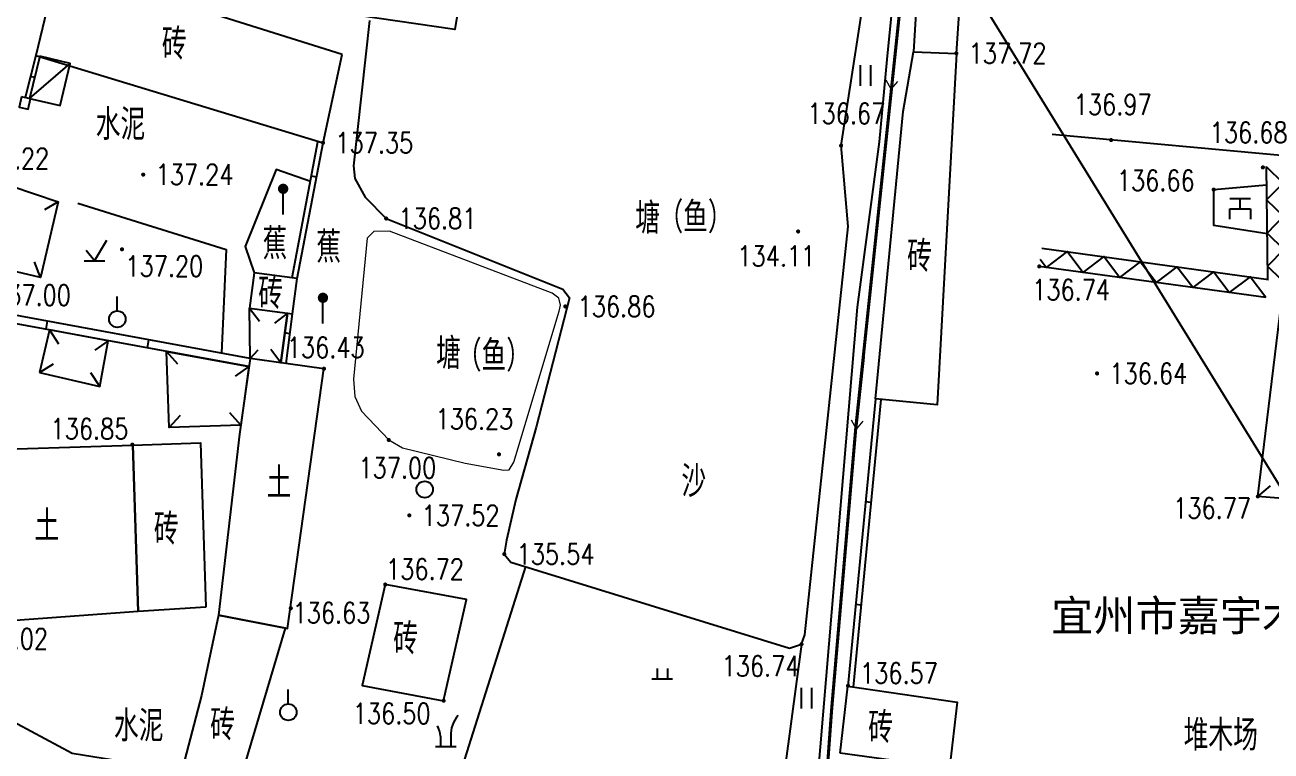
# Model space of a CAD drawing. Extents: x 529262 to 576451, y 2694391 to 2717535.
# Drawn here: x 563896.9 to 563957.3, y 2711364.9 to 2711400.1 of the extents above; entities that cross this region are included whole.
import ezdxf
from ezdxf.enums import TextEntityAlignment as Align

# ---------------------------------------------------------------- set-up
doc = ezdxf.new("R2010")
doc.units = 0
for name, color, linetype in [('DLDW', 8, 'Continuous'), ('DMTZ', 8, 'Continuous'), ('GCD', 8, 'Continuous'), ('JMD', 8, 'Continuous'), ('ZBTZ', 8, 'Continuous'), ('ZJ', 7, 'Continuous')]:
    doc.layers.add(name, color=color, linetype=linetype)
doc.layers.add('SXSS', color=5, linetype='Continuous', lineweight=0)
doc.styles.add('HZ', font='rs.shx', dxfattribs={"width": 0.8, "bigfont": 'hztxt.shx'})
doc.styles.add('等线体', font='simhei.ttf')
doc.linetypes.add('10421', pattern='A,2,[150,AAA.SHX,S=0.5,R=0,X=0,Y=0.5],1e-11', length=2)
doc.linetypes.add('10422', pattern='A,0.75,[150,AAA.SHX,S=0.5,R=0,X=0,Y=0.5],1.5,[177,AAA.SHX,S=1,R=0,X=0,Y=0.4],0.75', length=3)
doc.linetypes.add('1161', pattern='A,0,[149,AAA.SHX,S=0.15,R=0,X=0,Y=0],-1.6', length=1.6)

# ---------------------------------------------------------------- blocks, each defined once
blk = doc.blocks.new('GC200')
at = {"linetype": 'Continuous', "const_width": 0.2, "flags": 128}
blk.add_lwpolyline([(-0.1, 0, 1), (0.1, 0, 1)], format="xyb", close=True, dxfattribs=at)
blk = doc.blocks.new('gc123')
at = {"color": 8}
for p, q in [((0, 0), (1.2, 2)), ((-1, 0), (1, 0)), ((0, 0), (-0.8, 1))]:
    blk.add_line(p, q, dxfattribs=at)
blk = doc.blocks.new('gc125')
at = {"color": 8}
blk.add_line((0, 0.8), (0, 2.2), dxfattribs=at)
blk.add_circle((0, 0), 0.8, dxfattribs=at)
blk = doc.blocks.new('gc210')
at = {"color": 8}
for p, q in [((-1, 0), (1, 0)), ((-0.5, 1), (-0.5, 0)), ((0.5, 1), (0.5, 0))]:
    blk.add_line(p, q, dxfattribs=at)
for centre, radius, start, end in [((3.4, 1.11), 2.91, 139.3312, 182.0887), ((-2.94, 0.81), 2.45, 4.3743, 29.0242)]:
    blk.add_arc(centre, radius, start, end, dxfattribs=at)
blk = doc.blocks.new('gc122')
at = {"color": 8}
blk.add_circle((0, 0), 0.8, dxfattribs=at)
blk = doc.blocks.new('gc165')
at = {"color": 8}
blk.add_line((0, 0), (0, 2), dxfattribs=at)
at = {"color": 8, "const_width": 0.5}
blk.add_lwpolyline([(-0.25, 2.5, 1), (0.25, 2.5, 1)], format="xyb", close=True, dxfattribs=at)
blk = doc.blocks.new('gc018')
for p, q in [((-1, 1), (1, 1)), ((-1, 0), (1, 0)), ((-1, -1), (-1, 0)), ((0, 0), (0, 1)), ((1, 0), (1, -1))]:
    blk.add_line(p, q)
blk = doc.blocks.new('gc119')
at = {"color": 8}
for p, q in [((-1, 0), (1, 0)), ((-0.5, 1), (-0.5, 0)), ((0.5, 1), (0.5, 0))]:
    blk.add_line(p, q, dxfattribs=at)
blk = doc.blocks.new('gc121')
at = {"color": 8}
for p, q in [((-0.5, -1), (-0.5, 1)), ((0.5, -1), (0.5, 1))]:
    blk.add_line(p, q, dxfattribs=at)
blk = doc.blocks.new('gc086')
at = {"color": 8}
for p, q in [((0, 0), (7, 0)), ((7, 0), (6.18, 0.57)), ((7, 0), (6.18, -0.57))]:
    blk.add_line(p, q, dxfattribs=at)

msp = doc.modelspace()

# ---------------------------------------------------------------- linework, layer by layer
at = {"layer": 'Defpoints', "color": 1}
msp.add_lwpolyline([(564271.08, 2711237.871), (564043.814, 2711237.871), (563927.58, 2711426.615)], dxfattribs=at)
at = {"layer": 'DLDW', "linetype": 'Continuous', "flags": 128}
for points in [[(563957.028, 2711393.199), (563957.097, 2711387.733)], [(563957.028, 2711393.199), (563957.843, 2711392.404), (563957.048, 2711391.59), (563957.863, 2711390.795), (563957.068, 2711389.98), (563957.883, 2711389.186), (563957.089, 2711388.371), (563957.734, 2711387.741)], [(563957.013, 2711386.847), (563956.248, 2711387.856), (563955.239, 2711387.091), (563954.474, 2711388.101), (563953.465, 2711387.336), (563952.7, 2711388.345), (563951.691, 2711387.58), (563950.926, 2711388.589), (563949.917, 2711387.824), (563949.152, 2711388.834), (563948.143, 2711388.069), (563947.378, 2711389.078), (563946.369, 2711388.313), (563946.075, 2711388.701)], [(563946.15, 2711389.247), (563957.135, 2711387.734)], [(563957.013, 2711386.847), (563946.028, 2711388.36)]]:
    msp.add_lwpolyline(points, dxfattribs=at)
at = {"layer": 'DLDW', "linetype": '1161', "elevation": 136.64, "flags": 128}
msp.add_lwpolyline([(563957.069, 2711389.942), (563954.493, 2711390.343), (563954.484, 2711392.085), (563957.047, 2711392.31)], dxfattribs=at)
at = {"layer": 'DMTZ', "linetype": '10421', "lineweight": -2, "flags": 128}
msp.add_lwpolyline([(563939.19, 2711403.93), (563938.641, 2711398.397), (563938.276, 2711394.397), (563937.212, 2711386.379), (563934.868, 2711358.542), (563934.828, 2711355.622)], dxfattribs=at)
at = {"layer": 'DMTZ', "linetype": '10422', "elevation": 136.844, "flags": 128}
msp.add_lwpolyline([(563958.619, 2711393.651), (563946.648, 2711394.75)], dxfattribs=at)
at = {"layer": 'JMD', "linetype": 'Continuous', "lineweight": -2}
for p, q in [((563897.092, 2711396.503), (563899.077, 2711398.195)), ((563897.092, 2711396.503), (563899.077, 2711398.195)), ((563897.349, 2711397.521, 137.345), (563897.155, 2711397.57, 137.345)), ((563897.349, 2711397.521, 137.345), (563897.155, 2711397.57, 137.345)), ((563898.486, 2711391.498), (563897.83, 2711391.101)), ((563898.486, 2711391.498), (563897.83, 2711391.101)), ((563897.632, 2711387.826), (563897.337, 2711388.584)), ((563897.632, 2711387.826), (563897.337, 2711388.584))]:
    msp.add_line(p, q, dxfattribs=at)
at = {"layer": 'JMD', "linetype": 'Continuous'}
for p, q in [((563911.003, 2711392.69), (563910.758, 2711392.737)), ((563911.003, 2711392.69), (563910.758, 2711392.737)), ((563907.763, 2711386.332), (563908.251, 2711385.699)), ((563907.763, 2711386.332), (563908.251, 2711385.699)), ((563897.956, 2711385.711), (563897.883, 2711385.317)), ((563897.956, 2711385.711), (563897.883, 2711385.317)), ((563909.598, 2711386.098), (563908.964, 2711385.609)), ((563909.598, 2711386.098), (563908.964, 2711385.609)), ((563898.067, 2711385.283), (563898.506, 2711384.614)), ((563898.067, 2711385.283), (563898.506, 2711384.614)), ((563909.719, 2711385.09, 136.917), (563909.473, 2711385.137, 136.917)), ((563909.719, 2711385.09, 136.917), (563909.473, 2711385.137, 136.917)), ((563900.917, 2711384.76), (563900.258, 2711384.306)), ((563900.917, 2711384.76), (563900.258, 2711384.306)), ((563902.873, 2711384.807), (563902.801, 2711384.413)), ((563902.873, 2711384.807), (563902.801, 2711384.413)), ((563903.742, 2711384.24), (563904.264, 2711383.634)), ((563903.742, 2711384.24), (563904.264, 2711383.634)), ((563907.791, 2711383.903), (563908.178, 2711384.315)), ((563907.791, 2711383.903), (563908.178, 2711384.315)), ((563909.285, 2711383.693), (563908.797, 2711384.327)), ((563909.285, 2711383.693), (563908.797, 2711384.327)), ((563897.586, 2711383.216), (563898.265, 2711383.639)), ((563897.586, 2711383.216), (563898.265, 2711383.639)), ((563907.735, 2711383.506), (563907.071, 2711383.039)), ((563907.735, 2711383.506), (563907.071, 2711383.039)), ((563900.508, 2711382.536), (563900.07, 2711383.205)), ((563900.508, 2711382.536), (563900.07, 2711383.205)), ((563903.863, 2711380.558), (563904.41, 2711381.142)), ((563903.863, 2711380.558), (563904.41, 2711381.142)), ((563907.338, 2711380.672), (563906.801, 2711381.265)), ((563907.338, 2711380.672), (563906.801, 2711381.265)), ((563956.623, 2711377.21), (563957.242, 2711377.716)), ((563937.617, 2711376.959), (563937.866, 2711376.935)), ((563937.139, 2711371.982), (563937.388, 2711371.958))]:
    msp.add_line(p, q, dxfattribs=at)
at = {"layer": 'JMD', "linetype": 'Continuous', "lineweight": -2, "flags": 128}
for points, elevation in [([(563913.038, 2711400.527), (563914.052, 2711406.704), (563916.829, 2711406.123), (563916.422, 2711404.177), (563918.358, 2711403.772), (563917.706, 2711399.849)], 137.746), ([(563913.038, 2711400.527), (563914.052, 2711406.704), (563916.829, 2711406.123), (563916.422, 2711404.177), (563918.358, 2711403.772), (563917.706, 2711399.849)], 137.746), ([(563912.244, 2711398.627), (563898.755, 2711402.881), (563898.364, 2711402.565), (563897.413, 2711398.593), (563911.322, 2711394.356)], 137.976), ([(563912.244, 2711398.627), (563898.755, 2711402.881), (563898.364, 2711402.565), (563897.413, 2711398.593), (563911.322, 2711394.356)], 137.976), ([(563940.143, 2711402.249), (563939.935, 2711398.765), (563942.013, 2711398.677), (563942.239, 2711402.109)], 138.621), ([(563938.096, 2711381.936), (563939.435, 2711395.865), (563939.935, 2711398.765), (563942.013, 2711398.677), (563941.082, 2711381.649)], 137.764)]:
    msp.add_lwpolyline(points, close=True, dxfattribs=dict(at, elevation=elevation))
at = {"layer": 'JMD', "linetype": 'Continuous', "flags": 128}
for points, elevation in [([(563959.49, 2711400.826), (563963.301, 2711400.458), (563960.431, 2711376.9), (563956.623, 2711377.21)], 136.767), ([(563909.846, 2711386.066), (563910.065, 2711387.779), (563907.982, 2711388.045), (563907.763, 2711386.332)], 136.911), ([(563909.846, 2711386.066), (563910.065, 2711387.779), (563907.982, 2711388.045), (563907.763, 2711386.332)], 136.911), ([(563902.364, 2711371.624), (563894.21, 2711371.041), (563893.935, 2711379.432), (563902.099, 2711379.7)], 136.977), ([(563902.364, 2711371.624), (563894.21, 2711371.041), (563893.935, 2711379.432), (563902.099, 2711379.7)], 136.977), ([(563905.65, 2711371.839), (563902.364, 2711371.624), (563902.099, 2711379.7), (563905.389, 2711379.807)], 136.773), ([(563905.65, 2711371.839), (563902.364, 2711371.624), (563902.099, 2711379.7), (563905.389, 2711379.807)], 136.773), ([(563917.166, 2711367.307), (563918.28, 2711372.22), (563914.339, 2711372.939), (563913.224, 2711368.046)], 136.503), ([(563917.166, 2711367.307), (563918.28, 2711372.22), (563914.339, 2711372.939), (563913.224, 2711368.046)], 136.503), ([(563904.434, 2711363.73), (563907.152, 2711362.896), (563909.51, 2711370.819), (563906.252, 2711371.46), (563905.439, 2711367.559)], 137.011), ([(563904.434, 2711363.73), (563907.152, 2711362.896), (563909.51, 2711370.819), (563906.252, 2711371.46), (563905.439, 2711367.559)], 137.011)]:
    msp.add_lwpolyline(points, close=True, dxfattribs=dict(at, elevation=elevation))
at = {"layer": 'JMD', "linetype": 'Continuous', "lineweight": -2, "elevation": 137.345, "flags": 128}
for points in [[(563897.413, 2711398.593), (563896.896, 2711396.546)], [(563897.413, 2711398.593), (563896.896, 2711396.546)], [(563897.607, 2711398.546), (563897.092, 2711396.503)], [(563897.607, 2711398.546), (563897.092, 2711396.503)]]:
    msp.add_lwpolyline(points, dxfattribs=at)
at = {"layer": 'JMD', "linetype": 'Continuous', "lineweight": -2, "flags": 128}
for points in [[(563897.607, 2711398.546), (563897.092, 2711396.503), (563898.592, 2711396.168), (563899.077, 2711398.195)], [(563897.607, 2711398.546), (563897.092, 2711396.503), (563898.592, 2711396.168), (563899.077, 2711398.195)], [(563896.715, 2711396.587), (563896.602, 2711396.081), (563897.041, 2711395.983), (563897.154, 2711396.489)], [(563896.715, 2711396.587), (563896.602, 2711396.081), (563897.041, 2711395.983), (563897.154, 2711396.489)], [(563896.202, 2711392.27), (563898.486, 2711391.498), (563897.632, 2711387.826), (563895.295, 2711388.369)], [(563896.202, 2711392.27), (563898.486, 2711391.498), (563897.632, 2711387.826), (563895.295, 2711388.369)]]:
    msp.add_lwpolyline(points, close=True, dxfattribs=at)
at = {"layer": 'JMD', "linetype": 'Continuous', "flags": 128}
for points, elevation in [([(563909.819, 2711387.826), (563911.076, 2711394.403)], 136.15), ([(563909.819, 2711387.826), (563911.076, 2711394.403)], 136.15), ([(563910.065, 2711387.779), (563911.322, 2711394.356)], 136.15), ([(563910.065, 2711387.779), (563911.322, 2711394.356)], 136.15), ([(563909.285, 2711383.693), (563909.598, 2711386.098)], 136.917), ([(563909.285, 2711383.693), (563909.598, 2711386.098)], 136.917), ([(563909.532, 2711383.659), (563909.846, 2711386.066)], 136.917), ([(563909.532, 2711383.659), (563909.846, 2711386.066)], 136.917)]:
    msp.add_lwpolyline(points, dxfattribs=dict(at, elevation=elevation))
for points in [[(563907.791, 2711383.903), (563894.81, 2711386.289)], [(563907.791, 2711383.903), (563894.81, 2711386.289)], [(563907.735, 2711383.506), (563894.238, 2711385.987), (563891.582, 2711372.673)], [(563907.735, 2711383.506), (563894.238, 2711385.987), (563891.582, 2711372.673)], [(563938.096, 2711381.936), (563936.757, 2711368.007)], [(563938.345, 2711381.912), (563937.004, 2711367.971)]]:
    msp.add_lwpolyline(points, dxfattribs=at)
for points in [[(563907.763, 2711386.332), (563909.598, 2711386.098), (563909.285, 2711383.693), (563907.791, 2711383.903)], [(563907.763, 2711386.332), (563909.598, 2711386.098), (563909.285, 2711383.693), (563907.791, 2711383.903)], [(563897.586, 2711383.216), (563900.508, 2711382.536), (563900.917, 2711384.76), (563898.067, 2711385.283)], [(563897.586, 2711383.216), (563900.508, 2711382.536), (563900.917, 2711384.76), (563898.067, 2711385.283)], [(563907.338, 2711380.672), (563903.863, 2711380.558), (563903.742, 2711384.24), (563907.735, 2711383.506)], [(563907.338, 2711380.672), (563903.863, 2711380.558), (563903.742, 2711384.24), (563907.735, 2711383.506)], [(563906.252, 2711371.46), (563909.602, 2711370.801), (563911.369, 2711383.401), (563907.791, 2711383.903), (563907.277, 2711380.236)], [(563906.252, 2711371.46), (563909.602, 2711370.801), (563911.369, 2711383.401), (563907.791, 2711383.903), (563907.277, 2711380.236)], [(563936.384, 2711364.76), (563936.757, 2711368.007), (563942.044, 2711367.239), (563941.675, 2711364.029)]]:
    msp.add_lwpolyline(points, close=True, dxfattribs=at)
at = {"layer": 'SXSS', "color": 8, "linetype": '10422', "lineweight": -2, "flags": 128}
msp.add_lwpolyline([(563913.576, 2711400.278), (563912.8, 2711393.23), (563912.86, 2711392.628), (563913.358, 2711391.712), (563914.382, 2711390.684), (563922.941, 2711387.253), (563923.259, 2711386.839), (563921.647, 2711380.562), (563920.658, 2711377.066), (563920.221, 2711375.083), (563920.105, 2711374.415), (563920.425, 2711374.024), (563933.923, 2711369.853), (563934.511, 2711370.046), (563934.675, 2711370.508), (563936.774, 2711390.288), (563936.427, 2711394.217), (563937.862, 2711403.551), (563915.492, 2711407.189), (563915.336, 2711406.549), (563915.322, 2711406.496)], dxfattribs=at)
at = {"layer": 'SXSS', "color": 8, "linetype": 'Continuous', "const_width": 0.15, "flags": 128}
msp.add_lwpolyline([(563939.583, 2711403.76), (563937.139, 2711380.532), (563935.967, 2711366.86), (563935.328, 2711358.077), (563935.453, 2711354.903), (563936.276, 2711353.557), (563939.887, 2711349.261), (563942.258, 2711345.73), (563942.657, 2711343.436), (563944.801, 2711324.348), (563943.517, 2711316.526), (563940.918, 2711303.249), (563941.016, 2711301.815), (563941.747, 2711301.038), (563944.74, 2711298.717), (563947.655, 2711296.685), (563954.559, 2711293.256), (563955.696, 2711292.084), (563956.239, 2711291.142), (563956.473, 2711289.879), (563954.425, 2711286.003), (563951.735, 2711280.153)], dxfattribs=at)
at = {"layer": 'SXSS', "color": 8, "linetype": '10421', "flags": 128}
msp.add_lwpolyline([(563914.55, 2711390.075), (563913.788, 2711390.047), (563913.459, 2711389.733), (563912.796, 2711382.893), (563912.857, 2711382.056), (563913.182, 2711381.344), (563914.507, 2711379.948), (563915.171, 2711379.57), (563918.208, 2711378.822), (563920.076, 2711378.481), (563920.336, 2711378.503), (563920.563, 2711378.873), (563922.771, 2711386.194), (563922.83, 2711386.482), (563922.749, 2711386.821), (563922.432, 2711387.071)], close=True, dxfattribs=at)
at = {"layer": 'ZBTZ', "linetype": '1161', "flags": 128}
for points in [[(563910.708, 2711392.479), (563909.044, 2711393.061), (563907.547, 2711389.327), (563907.982, 2711388.045)], [(563910.708, 2711392.479), (563909.044, 2711393.061), (563907.547, 2711389.327), (563907.982, 2711388.045)], [(563921.132, 2711373.805), (563915.83, 2711357.064), (563919.458, 2711356.947)], [(563921.132, 2711373.805), (563915.83, 2711357.064), (563919.458, 2711356.947)]]:
    msp.add_lwpolyline(points, dxfattribs=at)
at = {"layer": 'ZBTZ', "linetype": '1161', "lineweight": -2, "flags": 128}
msp.add_lwpolyline([(563899.441, 2711391.433), (563906.621, 2711389.186), (563906.399, 2711384.159)], dxfattribs=at)
msp.add_lwpolyline([(563899.441, 2711391.433), (563906.621, 2711389.186), (563906.399, 2711384.159)], dxfattribs=at)
at = {"layer": 'ZBTZ', "linetype": '1161', "flags": 128}
for points, elevation in [([(563934.511, 2711370.046), (563932.685, 2711356.402), (563928.94, 2711356.743)], 136.742), ([(563904.484, 2711363.892), (563899.173, 2711364.749), (563890.533, 2711369.361)], 136.6), ([(563904.484, 2711363.892), (563899.173, 2711364.749), (563890.533, 2711369.361)], 136.6)]:
    msp.add_lwpolyline(points, dxfattribs=dict(at, elevation=elevation))

# ---------------------------------------------------------------- block references
at = {"layer": 'DLDW', "linetype": '1161', "xscale": 0.5, "yscale": 0.5}
msp.add_blockref('gc018', (563955.764, 2711391.151), dxfattribs=at)
at = {"layer": 'GCD', "linetype": 'Continuous'}
ref = msp.add_blockref('GC200', (563942.009, 2711398.691, 137.718), dxfattribs=dict(at, xscale=0.5, yscale=0.5, zscale=0.5))
ref.add_attrib('height', '137.72', dxfattribs={"linetype": 'Continuous', "height": 1, "style": 'HZ', "width": 0.8}).set_placement((563942.609, 2711398.691, 137.718), align=Align.MIDDLE_LEFT)
ref = msp.add_blockref('GC200', (563949.512, 2711394.487, 136.97), dxfattribs=dict(at, xscale=0.5, yscale=0.5, zscale=0.5))
ref.add_attrib('height', '136.97', dxfattribs={"linetype": 'Continuous', "height": 1, "style": 'HZ', "width": 0.8}).set_placement((563947.7, 2711396.204, 136.97), align=Align.MIDDLE_LEFT)
at = {"layer": 'GCD', "linetype": 'Continuous', "lineweight": -2}
ref = msp.add_blockref('GC200', (563936.427, 2711394.217, 136.673), dxfattribs=dict(at, xscale=0.5, yscale=0.5, zscale=0.5))
ref.add_attrib('height', '136.67', dxfattribs={"linetype": 'Continuous', "height": 1, "style": 'HZ', "width": 0.8}).set_placement((563934.796, 2711395.768, 136.673), align=Align.MIDDLE_LEFT)
ref = msp.add_blockref('GC200', (563936.427, 2711394.217, 136.673), dxfattribs=dict(at, xscale=0.5, yscale=0.5, zscale=0.5))
ref.add_attrib('height', '136.67', dxfattribs={"linetype": 'Continuous', "lineweight": -2, "height": 1, "style": 'HZ', "width": 0.8}).set_placement((563934.796, 2711395.768, 136.673), align=Align.MIDDLE_LEFT)
at = {"layer": 'GCD', "linetype": 'Continuous'}
ref = msp.add_blockref('GC200', (563956.865, 2711393.16, 136.675), dxfattribs=dict(at, xscale=0.5, yscale=0.5, zscale=0.5))
ref.add_attrib('height', '136.68', dxfattribs={"linetype": 'Continuous', "height": 1, "style": 'HZ', "width": 0.8}).set_placement((563954.29, 2711394.849, 136.675), align=Align.MIDDLE_LEFT)
ref = msp.add_blockref('GC200', (563911.322, 2711394.356, 137.346), dxfattribs=dict(at, xscale=0.5, yscale=0.5, zscale=0.5))
ref.add_attrib('height', '137.35', dxfattribs={"linetype": 'Continuous', "height": 1, "style": 'HZ', "width": 0.8}).set_placement((563911.922, 2711394.356, 137.346), align=Align.MIDDLE_LEFT)
ref = msp.add_blockref('GC200', (563911.322, 2711394.356, 137.346), dxfattribs=dict(at, xscale=0.5, yscale=0.5, zscale=0.5))
ref.add_attrib('height', '137.35', dxfattribs={"linetype": 'Continuous', "height": 1, "style": 'HZ', "width": 0.8}).set_placement((563911.922, 2711394.356, 137.346), align=Align.MIDDLE_LEFT)
ref = msp.add_blockref('GC200', (563894.301, 2711391.806, 137.222), dxfattribs=dict(at, xscale=0.5, yscale=0.5, zscale=0.5))
ref.add_attrib('height', '137.22', dxfattribs={"linetype": 'Continuous', "height": 1, "style": 'HZ', "width": 0.8}).set_placement((563894.285, 2711393.592, 137.222), align=Align.MIDDLE_LEFT)
ref = msp.add_blockref('GC200', (563894.301, 2711391.806, 137.222), dxfattribs=dict(at, xscale=0.5, yscale=0.5, zscale=0.5))
ref.add_attrib('height', '137.22', dxfattribs={"linetype": 'Continuous', "height": 1, "style": 'HZ', "width": 0.8}).set_placement((563894.285, 2711393.592, 137.222), align=Align.MIDDLE_LEFT)
at = {"layer": 'GCD', "linetype": 'Continuous', "lineweight": -2}
ref = msp.add_blockref('GC200', (563902.609, 2711392.811, 137.237), dxfattribs=dict(at, xscale=0.5, yscale=0.5, zscale=0.5))
ref.add_attrib('height', '137.24', dxfattribs={"linetype": 'Continuous', "height": 1, "style": 'HZ', "width": 0.8}).set_placement((563903.209, 2711392.811, 137.237), align=Align.MIDDLE_LEFT)
ref = msp.add_blockref('GC200', (563902.609, 2711392.811, 137.237), dxfattribs=dict(at, xscale=0.5, yscale=0.5, zscale=0.5))
ref.add_attrib('height', '137.24', dxfattribs={"linetype": 'Continuous', "lineweight": -2, "height": 1, "style": 'HZ', "width": 0.8}).set_placement((563903.209, 2711392.811, 137.237), align=Align.MIDDLE_LEFT)
at = {"layer": 'GCD', "linetype": 'Continuous'}
ref = msp.add_blockref('GC200', (563954.484, 2711392.085, 136.658), dxfattribs=dict(at, xscale=0.5, yscale=0.5, zscale=0.5))
ref.add_attrib('height', '136.66', dxfattribs={"linetype": 'Continuous', "height": 1, "style": 'HZ', "width": 0.8}).set_placement((563949.789, 2711392.525, 136.658), align=Align.MIDDLE_LEFT)
ref = msp.add_blockref('GC200', (563914.382, 2711390.684, 136.808), dxfattribs=dict(at, xscale=0.5, yscale=0.5, zscale=0.5))
ref.add_attrib('height', '136.81', dxfattribs={"linetype": 'Continuous', "height": 1, "style": 'HZ', "width": 0.8}).set_placement((563914.982, 2711390.684, 136.808), align=Align.MIDDLE_LEFT)
ref = msp.add_blockref('GC200', (563914.382, 2711390.684, 136.808), dxfattribs=dict(at, xscale=0.5, yscale=0.5, zscale=0.5))
ref.add_attrib('height', '136.81', dxfattribs={"linetype": 'Continuous', "height": 1, "style": 'HZ', "width": 0.8}).set_placement((563914.982, 2711390.684, 136.808), align=Align.MIDDLE_LEFT)
at = {"layer": 'GCD', "linetype": 'Continuous', "lineweight": -2}
ref = msp.add_blockref('GC200', (563934.344, 2711390.054, 134.105), dxfattribs=dict(at, xscale=0.5, yscale=0.5, zscale=0.5))
ref.add_attrib('height', '134.11', dxfattribs={"linetype": 'Continuous', "height": 1, "style": 'HZ', "width": 0.8}).set_placement((563931.401, 2711388.865, 134.105), align=Align.MIDDLE_LEFT)
ref = msp.add_blockref('GC200', (563934.344, 2711390.054, 134.105), dxfattribs=dict(at, xscale=0.5, yscale=0.5, zscale=0.5))
ref.add_attrib('height', '134.11', dxfattribs={"linetype": 'Continuous', "lineweight": -2, "height": 1, "style": 'HZ', "width": 0.8}).set_placement((563931.401, 2711388.865, 134.105), align=Align.MIDDLE_LEFT)
ref = msp.add_blockref('GC200', (563901.58, 2711389.191, 137.2), dxfattribs=dict(at, xscale=0.5, yscale=0.5, zscale=0.5))
ref.add_attrib('height', '137.20', dxfattribs={"linetype": 'Continuous', "height": 1, "style": 'HZ', "width": 0.8}).set_placement((563901.745, 2711388.376, 137.2), align=Align.MIDDLE_LEFT)
ref = msp.add_blockref('GC200', (563901.58, 2711389.191, 137.2), dxfattribs=dict(at, xscale=0.5, yscale=0.5, zscale=0.5))
ref.add_attrib('height', '137.20', dxfattribs={"linetype": 'Continuous', "lineweight": -2, "height": 1, "style": 'HZ', "width": 0.8}).set_placement((563901.745, 2711388.376, 137.2), align=Align.MIDDLE_LEFT)
at = {"layer": 'GCD', "linetype": 'Continuous'}
ref = msp.add_blockref('GC200', (563946.028, 2711388.36, 136.739), dxfattribs=dict(at, xscale=0.5, yscale=0.5, zscale=0.5))
ref.add_attrib('height', '136.74', dxfattribs={"linetype": 'Continuous', "height": 1, "style": 'HZ', "width": 0.8}).set_placement((563945.687, 2711387.229, 136.739), align=Align.MIDDLE_LEFT)
at = {"layer": 'GCD', "linetype": 'Continuous', "lineweight": -2}
ref = msp.add_blockref('GC200', (563894.639, 2711386.433, 137.002), dxfattribs=dict(at, xscale=0.5, yscale=0.5, zscale=0.5))
ref.add_attrib('height', '137.00', dxfattribs={"linetype": 'Continuous', "height": 1, "style": 'HZ', "width": 0.8}).set_placement((563895.333, 2711386.962, 137.002), align=Align.MIDDLE_LEFT)
ref = msp.add_blockref('GC200', (563894.639, 2711386.433, 137.002), dxfattribs=dict(at, xscale=0.5, yscale=0.5, zscale=0.5))
ref.add_attrib('height', '137.00', dxfattribs={"linetype": 'Continuous', "lineweight": -2, "height": 1, "style": 'HZ', "width": 0.8}).set_placement((563895.333, 2711386.962, 137.002), align=Align.MIDDLE_LEFT)
at = {"layer": 'GCD', "linetype": 'Continuous'}
ref = msp.add_blockref('GC200', (563923.062, 2711386.42, 136.859), dxfattribs=dict(at, xscale=0.5, yscale=0.5, zscale=0.5))
ref.add_attrib('height', '136.86', dxfattribs={"linetype": 'Continuous', "height": 1, "style": 'HZ', "width": 0.8}).set_placement((563923.662, 2711386.42, 136.859), align=Align.MIDDLE_LEFT)
ref = msp.add_blockref('GC200', (563923.062, 2711386.42, 136.859), dxfattribs=dict(at, xscale=0.5, yscale=0.5, zscale=0.5))
ref.add_attrib('height', '136.86', dxfattribs={"linetype": 'Continuous', "height": 1, "style": 'HZ', "width": 0.8}).set_placement((563923.662, 2711386.42, 136.859), align=Align.MIDDLE_LEFT)
ref = msp.add_blockref('GC200', (563911.369, 2711383.401, 136.433), dxfattribs=dict(at, xscale=0.5, yscale=0.5, zscale=0.5))
ref.add_attrib('height', '136.43', dxfattribs={"linetype": 'Continuous', "height": 1, "style": 'HZ', "width": 0.8}).set_placement((563909.567, 2711384.434, 136.433), align=Align.MIDDLE_LEFT)
ref = msp.add_blockref('GC200', (563911.369, 2711383.401, 136.433), dxfattribs=dict(at, xscale=0.5, yscale=0.5, zscale=0.5))
ref.add_attrib('height', '136.43', dxfattribs={"linetype": 'Continuous', "height": 1, "style": 'HZ', "width": 0.8}).set_placement((563909.567, 2711384.434, 136.433), align=Align.MIDDLE_LEFT)
ref = msp.add_blockref('GC200', (563948.83, 2711383.171, 136.64), dxfattribs=dict(at, xscale=0.5, yscale=0.5, zscale=0.5))
ref.add_attrib('height', '136.64', dxfattribs={"linetype": 'Continuous', "height": 1, "style": 'HZ', "width": 0.8}).set_placement((563949.43, 2711383.171, 136.64), align=Align.MIDDLE_LEFT)
ref = msp.add_blockref('GC200', (563919.851, 2711379.25, 136.231), dxfattribs=dict(at, xscale=0.5, yscale=0.5, zscale=0.5))
ref.add_attrib('height', '136.23', dxfattribs={"linetype": 'Continuous', "height": 1, "style": 'HZ', "width": 0.8}).set_placement((563916.772, 2711380.964, 136.231), align=Align.MIDDLE_LEFT)
ref = msp.add_blockref('GC200', (563919.851, 2711379.25, 136.231), dxfattribs=dict(at, xscale=0.5, yscale=0.5, zscale=0.5))
ref.add_attrib('height', '136.23', dxfattribs={"linetype": 'Continuous', "height": 1, "style": 'HZ', "width": 0.8}).set_placement((563916.772, 2711380.964, 136.231), align=Align.MIDDLE_LEFT)
ref = msp.add_blockref('GC200', (563902.084, 2711379.722, 136.847), dxfattribs=dict(at, xscale=0.5, yscale=0.5, zscale=0.5))
ref.add_attrib('height', '136.85', dxfattribs={"linetype": 'Continuous', "height": 1, "style": 'HZ', "width": 0.8}).set_placement((563898.118, 2711380.49, 136.847), align=Align.MIDDLE_LEFT)
ref = msp.add_blockref('GC200', (563902.084, 2711379.722, 136.847), dxfattribs=dict(at, xscale=0.5, yscale=0.5, zscale=0.5))
ref.add_attrib('height', '136.85', dxfattribs={"linetype": 'Continuous', "height": 1, "style": 'HZ', "width": 0.8}).set_placement((563898.118, 2711380.49, 136.847), align=Align.MIDDLE_LEFT)
ref = msp.add_blockref('GC200', (563914.507, 2711379.948, 136.998), dxfattribs=dict(at, xscale=0.5, yscale=0.5, zscale=0.5))
ref.add_attrib('height', '137.00', dxfattribs={"linetype": 'Continuous', "height": 1, "style": 'HZ', "width": 0.8}).set_placement((563913.038, 2711378.6, 136.998), align=Align.MIDDLE_LEFT)
ref = msp.add_blockref('GC200', (563914.507, 2711379.948, 136.998), dxfattribs=dict(at, xscale=0.5, yscale=0.5, zscale=0.5))
ref.add_attrib('height', '137.00', dxfattribs={"linetype": 'Continuous', "height": 1, "style": 'HZ', "width": 0.8}).set_placement((563913.038, 2711378.6, 136.998), align=Align.MIDDLE_LEFT)
ref = msp.add_blockref('GC200', (563956.623, 2711377.21, 136.766), dxfattribs=dict(at, xscale=0.5, yscale=0.5, zscale=0.5))
ref.add_attrib('height', '136.77', dxfattribs={"linetype": 'Continuous', "height": 1, "style": 'HZ', "width": 0.8}).set_placement((563952.519, 2711376.639, 136.766), align=Align.MIDDLE_LEFT)
ref = msp.add_blockref('GC200', (563915.505, 2711376.29, 137.52), dxfattribs=dict(at, xscale=0.5, yscale=0.5, zscale=0.5))
ref.add_attrib('height', '137.52', dxfattribs={"linetype": 'Continuous', "height": 1, "style": 'HZ', "width": 0.8}).set_placement((563916.105, 2711376.29, 137.52), align=Align.MIDDLE_LEFT)
ref = msp.add_blockref('GC200', (563915.505, 2711376.29, 137.52), dxfattribs=dict(at, xscale=0.5, yscale=0.5, zscale=0.5))
ref.add_attrib('height', '137.52', dxfattribs={"linetype": 'Continuous', "height": 1, "style": 'HZ', "width": 0.8}).set_placement((563916.105, 2711376.29, 137.52), align=Align.MIDDLE_LEFT)
ref = msp.add_blockref('GC200', (563920.105, 2711374.415, 135.539), dxfattribs=dict(at, xscale=0.5, yscale=0.5, zscale=0.5))
ref.add_attrib('height', '135.54', dxfattribs={"linetype": 'Continuous', "height": 1, "style": 'HZ', "width": 0.8}).set_placement((563920.705, 2711374.415, 135.539), align=Align.MIDDLE_LEFT)
ref = msp.add_blockref('GC200', (563920.105, 2711374.415, 135.539), dxfattribs=dict(at, xscale=0.5, yscale=0.5, zscale=0.5))
ref.add_attrib('height', '135.54', dxfattribs={"linetype": 'Continuous', "height": 1, "style": 'HZ', "width": 0.8}).set_placement((563920.705, 2711374.415, 135.539), align=Align.MIDDLE_LEFT)
ref = msp.add_blockref('GC200', (563914.339, 2711372.939, 136.721), dxfattribs=dict(at, xscale=0.5, yscale=0.5, zscale=0.5))
ref.add_attrib('height', '136.72', dxfattribs={"linetype": 'Continuous', "height": 1, "style": 'HZ', "width": 0.8}).set_placement((563914.377, 2711373.682, 136.721), align=Align.MIDDLE_LEFT)
ref = msp.add_blockref('GC200', (563914.339, 2711372.939, 136.721), dxfattribs=dict(at, xscale=0.5, yscale=0.5, zscale=0.5))
ref.add_attrib('height', '136.72', dxfattribs={"linetype": 'Continuous', "height": 1, "style": 'HZ', "width": 0.8}).set_placement((563914.377, 2711373.682, 136.721), align=Align.MIDDLE_LEFT)
ref = msp.add_blockref('GC200', (563909.761, 2711371.788, 136.628), dxfattribs=dict(at, xscale=0.5, yscale=0.5, zscale=0.5))
ref.add_attrib('height', '136.63', dxfattribs={"linetype": 'Continuous', "height": 1, "style": 'HZ', "width": 0.8}).set_placement((563909.846, 2711371.563, 136.628), align=Align.MIDDLE_LEFT)
ref = msp.add_blockref('GC200', (563909.761, 2711371.788, 136.628), dxfattribs=dict(at, xscale=0.5, yscale=0.5, zscale=0.5))
ref.add_attrib('height', '136.63', dxfattribs={"linetype": 'Continuous', "height": 1, "style": 'HZ', "width": 0.8}).set_placement((563909.846, 2711371.563, 136.628), align=Align.MIDDLE_LEFT)
ref = msp.add_blockref('GC200', (563894.21, 2711371.041, 137.019), dxfattribs=dict(at, xscale=0.5, yscale=0.5, zscale=0.5))
ref.add_attrib('height', '137.02', dxfattribs={"linetype": 'Continuous', "height": 1, "style": 'HZ', "width": 0.8}).set_placement((563894.228, 2711370.31, 137.019), align=Align.MIDDLE_LEFT)
ref = msp.add_blockref('GC200', (563894.21, 2711371.041, 137.019), dxfattribs=dict(at, xscale=0.5, yscale=0.5, zscale=0.5))
ref.add_attrib('height', '137.02', dxfattribs={"linetype": 'Continuous', "height": 1, "style": 'HZ', "width": 0.8}).set_placement((563894.228, 2711370.31, 137.019), align=Align.MIDDLE_LEFT)
at = {"layer": 'GCD', "linetype": 'Continuous', "lineweight": -2}
ref = msp.add_blockref('GC200', (563934.511, 2711370.046, 136.742), dxfattribs=dict(at, xscale=0.5, yscale=0.5, zscale=0.5))
ref.add_attrib('height', '136.74', dxfattribs={"linetype": 'Continuous', "lineweight": -2, "height": 1, "style": 'HZ', "width": 0.8}).set_placement((563930.638, 2711368.989, 136.742), align=Align.MIDDLE_LEFT)
at = {"layer": 'GCD', "linetype": 'Continuous'}
ref = msp.add_blockref('GC200', (563936.763, 2711368.029, 136.566), dxfattribs=dict(at, xscale=0.5, yscale=0.5, zscale=0.5))
ref.add_attrib('height', '136.57', dxfattribs={"linetype": 'Continuous', "height": 1, "style": 'HZ', "width": 0.8}).set_placement((563937.344, 2711368.64, 136.566), align=Align.MIDDLE_LEFT)
ref = msp.add_blockref('GC200', (563917.166, 2711367.307, 136.503), dxfattribs=dict(at, xscale=0.5, yscale=0.5, zscale=0.5))
ref.add_attrib('height', '136.50', dxfattribs={"linetype": 'Continuous', "height": 1, "style": 'HZ', "width": 0.8}).set_placement((563912.763, 2711366.681, 136.503), align=Align.MIDDLE_LEFT)
ref = msp.add_blockref('GC200', (563917.166, 2711367.307, 136.503), dxfattribs=dict(at, xscale=0.5, yscale=0.5, zscale=0.5))
ref.add_attrib('height', '136.50', dxfattribs={"linetype": 'Continuous', "height": 1, "style": 'HZ', "width": 0.8}).set_placement((563912.763, 2711366.681, 136.503), align=Align.MIDDLE_LEFT)
at = {"layer": 'SXSS', "color": 8, "linetype": 'Continuous'}
for p, xscale, yscale, zscale, rotation in [((563939.261, 2711400.423), 0.4999999998674591, 0.4999999998674591, 0.4999999998674591, 263.2854813573921), ((563937.539, 2711383.956), 0.5000000000814279, 0.5000000000814279, 0.5000000000814279, 263.9024399569217)]:
    msp.add_blockref('gc086', p, dxfattribs=dict(at, xscale=xscale, yscale=yscale, zscale=zscale, rotation=rotation))
at = {"layer": 'ZBTZ', "linetype": 'Continuous', "xscale": 0.5, "yscale": 0.5}
for name, p in [('gc121', (563937.611, 2711397.618)), ('gc122', (563916.249, 2711377.549)), ('gc122', (563916.249, 2711377.549)), ('gc119', (563927.763, 2711368.36)), ('gc121', (563934.76, 2711367.425)), ('gc210', (563917.267, 2711365.088)), ('gc210', (563917.267, 2711365.088))]:
    msp.add_blockref(name, p, dxfattribs=at)
at = {"layer": 'ZBTZ', "linetype": 'Continuous', "lineweight": -2, "xscale": 0.5, "yscale": 0.5}
for name, p in [('gc165', (563909.388, 2711390.872)), ('gc165', (563909.388, 2711390.872)), ('gc123', (563900.245, 2711388.639)), ('gc123', (563900.245, 2711388.639)), ('gc125', (563901.353, 2711385.805)), ('gc125', (563901.353, 2711385.805)), ('gc165', (563911.319, 2711385.588)), ('gc165', (563911.319, 2711385.588)), ('gc125', (563909.641, 2711366.748)), ('gc125', (563909.641, 2711366.748))]:
    msp.add_blockref(name, p, dxfattribs=at)

# ---------------------------------------------------------------- texts
at = {"layer": 'JMD', "linetype": 'Continuous', "lineweight": -2, "style": 'HZ', "width": 0.8}
for p in [(563904.711, 2711399.142), (563904.711, 2711399.142), (563940.827, 2711388.85, 1.116)]:
    msp.add_text('砖', height=1.5, dxfattribs=at).set_placement(p, align=Align.MIDDLE_RIGHT)
at = {"layer": 'JMD', "linetype": 'Continuous', "style": 'HZ', "width": 0.8}
for p in [(563909.385, 2711387.051), (563909.385, 2711387.051), (563904.323, 2711375.628), (563904.323, 2711375.628), (563915.925, 2711370.31), (563915.925, 2711370.31), (563907.055, 2711366.136), (563907.055, 2711366.136), (563938.94, 2711366.008)]:
    msp.add_text('砖', height=1.5, dxfattribs=at).set_placement(p, align=Align.MIDDLE_RIGHT)
at = {"layer": 'JMD', "linetype": 'Continuous', "lineweight": -2, "style": 'HZ', "width": 0.8}
for p in [(563909.188, 2711377.946), (563909.188, 2711377.946), (563897.942, 2711375.857), (563897.942, 2711375.857)]:
    msp.add_text('土', height=1.5, dxfattribs=at).set_placement(p, align=Align.MIDDLE)
at = {"layer": 'SXSS', "color": 8, "linetype": '10421', "lineweight": -2, "style": 'HZ', "width": 0.8}
for s, p in [('塘', (563927.051, 2711390.779)), ('（鱼）', (563929.374, 2711390.817)), ('（鱼）', (563919.604, 2711384.106))]:
    msp.add_text(s, height=1.5, dxfattribs=at).set_placement(p, align=Align.MIDDLE)
at = {"layer": 'SXSS', "color": 8, "linetype": '10421', "style": 'HZ', "width": 0.8}
msp.add_text('塘', height=1.5, dxfattribs=at).set_placement((563917.403, 2711384.226), align=Align.MIDDLE)
at = {"layer": 'ZJ', "color": 8, "linetype": 'Continuous', "lineweight": -2, "style": 'HZ', "width": 0.8}
for s, p in [('水泥', (563901.507, 2711395.318)), ('水泥', (563901.507, 2711395.318)), ('蕉', (563908.988, 2711389.535)), ('蕉', (563908.988, 2711389.535)), ('蕉', (563911.592, 2711389.367)), ('蕉', (563911.592, 2711389.367)), ('沙', (563929.289, 2711378.007)), ('水泥', (563902.39, 2711366.158)), ('水泥', (563902.39, 2711366.158))]:
    msp.add_text(s, height=1.5, dxfattribs=at).set_placement(p, align=Align.MIDDLE)
at = {"layer": 'ZJ', "color": 8, "linetype": 'Continuous', "style": '等线体'}
msp.add_text('宜州市嘉宇木片加工厂 ', height=1.5, dxfattribs=at).set_placement((563957.342, 2711371.464), align=Align.MIDDLE)
at = {"layer": 'ZJ', "color": 8, "linetype": 'Continuous', "style": 'HZ', "width": 0.8}
msp.add_text('堆木场', height=1.5, dxfattribs=at).set_placement((563954.826, 2711365.708), align=Align.MIDDLE)

doc.saveas('drawing.dxf')
